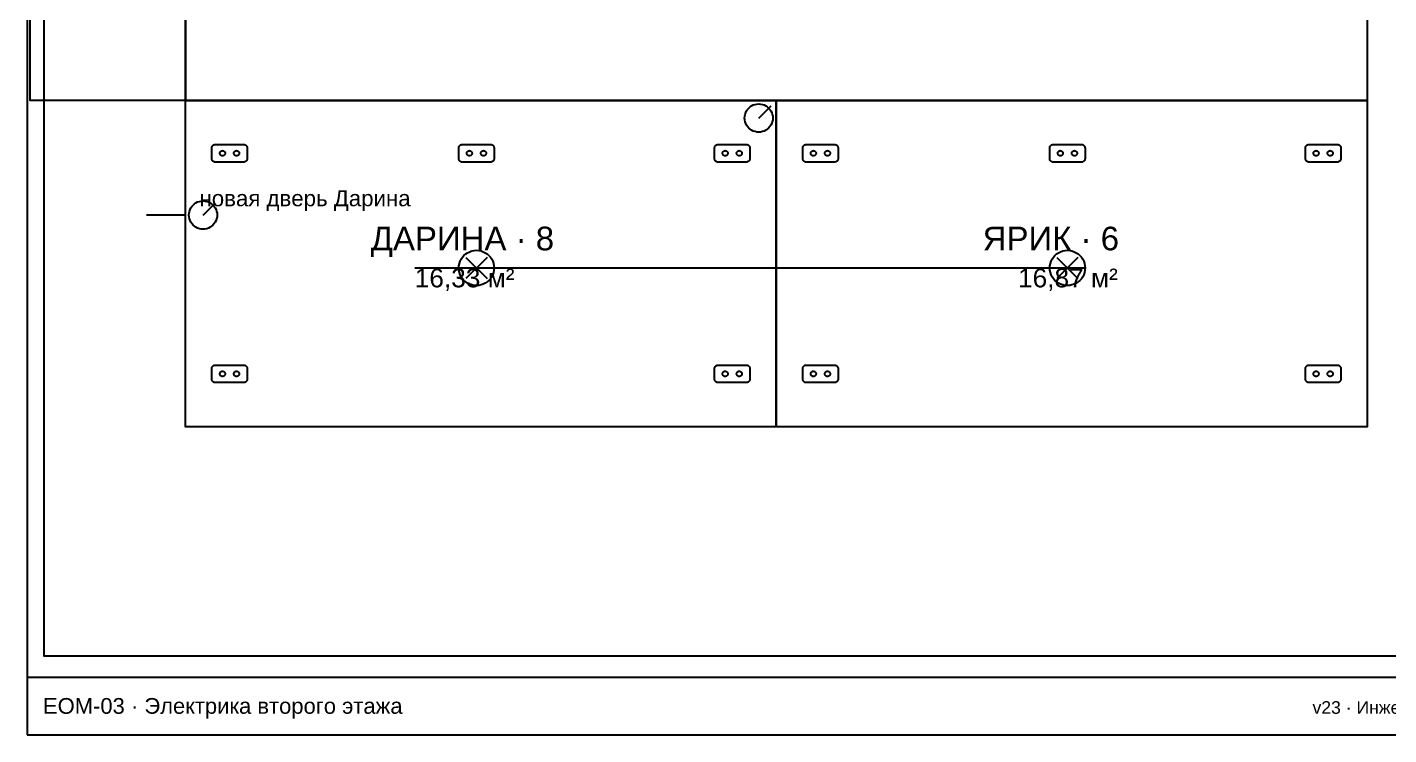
# Paper-space layout 'EOM-03' of a CAD drawing. Header units: millimetres. Extents: x 5 to 415, y 5 to 292.
# Drawn here: x 5 to 264.5, y 5 to 139.9 of the extents above; entities that cross this region are included whole.
import ezdxf

# ---------------------------------------------------------------- set-up
doc = ezdxf.new("R2010")
doc.units = ezdxf.units.MM
for name, color, linetype in [('A-DIMS', 1, 'Continuous'), ('A-FRAME', 7, 'Continuous'), ('A-OBJECT', 8, 'Continuous'), ('A-TEXT', 7, 'Continuous'), ('A-WALL', 7, 'Continuous')]:
    doc.layers.add(name, color=color, linetype=linetype)
doc.styles.add('ARIAL', font='arial.ttf')

psp = doc.layouts.new('EOM-03')

# ---------------------------------------------------------------- linework, layer by layer
at = {"layer": 'A-FRAME'}
psp.add_line((5, 16), (415, 16), dxfattribs=at)
psp.add_lwpolyline([(5, 5), (415, 5), (415, 292), (5, 292)], close=True, dxfattribs=at)
at = {"layer": 'A-OBJECT'}
for points in [[(8.25, 289), (411.75, 289), (411.75, 20), (8.25, 20), (8.25, 289)], [(5.56, 238.56), (35.15, 238.56), (35.15, 125.92), (5.56, 125.92), (5.56, 238.56)], [(35.15, 166.27), (260.44, 166.27), (260.44, 125.92), (35.15, 125.92), (35.15, 166.27)], [(35.15, 125.92), (147.79, 125.92), (147.79, 63.71), (35.15, 63.71), (35.15, 125.92)], [(147.12, 122.56), (147.1, 122.21), (147.03, 121.86), (146.92, 121.53), (146.76, 121.21), (146.57, 120.92), (146.33, 120.65), (146.07, 120.42), (145.78, 120.23), (145.46, 120.07), (145.13, 119.96), (144.78, 119.89), (144.43, 119.87), (144.08, 119.89), (143.74, 119.96), (143.4, 120.07), (143.09, 120.23), (142.79, 120.42), (142.53, 120.65), (142.3, 120.92), (142.1, 121.21), (141.95, 121.53), (141.83, 121.86), (141.76, 122.21), (141.74, 122.56), (141.76, 122.91), (141.83, 123.25), (141.95, 123.59), (142.1, 123.9), (142.3, 124.19), (142.53, 124.46), (142.79, 124.69), (143.09, 124.89), (143.4, 125.04), (143.74, 125.15), (144.08, 125.22), (144.43, 125.25), (144.78, 125.22), (145.13, 125.15), (145.46, 125.04), (145.78, 124.89), (146.07, 124.69), (146.33, 124.46), (146.57, 124.19), (146.76, 123.9), (146.92, 123.59), (147.03, 123.25), (147.1, 122.91), (147.12, 122.56), (147.12, 122.56)], [(147.79, 125.92), (260.44, 125.92), (260.44, 63.71), (147.79, 63.71), (147.79, 125.92)], [(40.87, 117.51), (46.25, 117.51), (46.33, 117.51), (46.42, 117.49), (46.5, 117.46), (46.58, 117.42), (46.66, 117.37), (46.72, 117.32), (46.78, 117.25), (46.83, 117.18), (46.87, 117.1), (46.9, 117.01), (46.91, 116.93), (46.92, 116.84), (46.92, 114.82), (46.91, 114.73), (46.9, 114.65), (46.87, 114.57), (46.83, 114.49), (46.78, 114.41), (46.72, 114.35), (46.66, 114.29), (46.58, 114.24), (46.5, 114.2), (46.42, 114.17), (46.33, 114.16), (46.25, 114.15), (40.87, 114.15), (40.78, 114.16), (40.69, 114.17), (40.61, 114.2), (40.53, 114.24), (40.46, 114.29), (40.39, 114.35), (40.33, 114.41), (40.28, 114.49), (40.24, 114.57), (40.22, 114.65), (40.2, 114.73), (40.19, 114.82), (40.19, 116.84), (40.2, 116.93), (40.22, 117.01), (40.24, 117.1), (40.28, 117.18), (40.33, 117.25), (40.39, 117.32), (40.46, 117.37), (40.53, 117.42), (40.61, 117.46), (40.69, 117.49), (40.78, 117.51), (40.87, 117.51), (40.87, 117.51)], [(87.94, 117.51), (93.32, 117.51), (93.41, 117.51), (93.5, 117.49), (93.58, 117.46), (93.66, 117.42), (93.73, 117.37), (93.8, 117.32), (93.85, 117.25), (93.9, 117.18), (93.94, 117.1), (93.97, 117.01), (93.99, 116.93), (93.99, 116.84), (93.99, 114.82), (93.99, 114.73), (93.97, 114.65), (93.94, 114.57), (93.9, 114.49), (93.85, 114.41), (93.8, 114.35), (93.73, 114.29), (93.66, 114.24), (93.58, 114.2), (93.5, 114.17), (93.41, 114.16), (93.32, 114.15), (87.94, 114.15), (87.85, 114.16), (87.77, 114.17), (87.68, 114.2), (87.61, 114.24), (87.53, 114.29), (87.47, 114.35), (87.41, 114.41), (87.36, 114.49), (87.32, 114.57), (87.29, 114.65), (87.27, 114.73), (87.27, 114.82), (87.27, 116.84), (87.27, 116.93), (87.29, 117.01), (87.32, 117.1), (87.36, 117.18), (87.41, 117.25), (87.47, 117.32), (87.53, 117.37), (87.61, 117.42), (87.68, 117.46), (87.77, 117.49), (87.85, 117.51), (87.94, 117.51), (87.94, 117.51)], [(136.7, 117.51), (142.08, 117.51), (142.17, 117.51), (142.25, 117.49), (142.33, 117.46), (142.41, 117.42), (142.49, 117.37), (142.55, 117.32), (142.61, 117.25), (142.66, 117.18), (142.7, 117.1), (142.73, 117.01), (142.74, 116.93), (142.75, 116.84), (142.75, 114.82), (142.74, 114.73), (142.73, 114.65), (142.7, 114.57), (142.66, 114.49), (142.61, 114.41), (142.55, 114.35), (142.49, 114.29), (142.41, 114.24), (142.33, 114.2), (142.25, 114.17), (142.17, 114.16), (142.08, 114.15), (136.7, 114.15), (136.61, 114.16), (136.52, 114.17), (136.44, 114.2), (136.36, 114.24), (136.29, 114.29), (136.22, 114.35), (136.16, 114.41), (136.12, 114.49), (136.08, 114.57), (136.05, 114.65), (136.03, 114.73), (136.03, 114.82), (136.03, 116.84), (136.03, 116.93), (136.05, 117.01), (136.08, 117.1), (136.12, 117.18), (136.16, 117.25), (136.22, 117.32), (136.29, 117.37), (136.36, 117.42), (136.44, 117.46), (136.52, 117.49), (136.61, 117.51), (136.7, 117.51), (136.7, 117.51)], [(153.51, 117.51), (158.89, 117.51), (158.98, 117.51), (159.06, 117.49), (159.15, 117.46), (159.23, 117.42), (159.3, 117.37), (159.37, 117.32), (159.42, 117.25), (159.47, 117.18), (159.51, 117.1), (159.54, 117.01), (159.56, 116.93), (159.56, 116.84), (159.56, 114.82), (159.56, 114.73), (159.54, 114.65), (159.51, 114.57), (159.47, 114.49), (159.42, 114.41), (159.37, 114.35), (159.3, 114.29), (159.23, 114.24), (159.15, 114.2), (159.06, 114.17), (158.98, 114.16), (158.89, 114.15), (153.51, 114.15), (153.42, 114.16), (153.34, 114.17), (153.25, 114.2), (153.17, 114.24), (153.1, 114.29), (153.03, 114.35), (152.98, 114.41), (152.93, 114.49), (152.89, 114.57), (152.86, 114.65), (152.84, 114.73), (152.84, 114.82), (152.84, 116.84), (152.84, 116.93), (152.86, 117.01), (152.89, 117.1), (152.93, 117.18), (152.98, 117.25), (153.03, 117.32), (153.1, 117.37), (153.17, 117.42), (153.25, 117.46), (153.34, 117.49), (153.42, 117.51), (153.51, 117.51), (153.51, 117.51)], [(200.59, 117.51), (205.97, 117.51), (206.05, 117.51), (206.14, 117.49), (206.22, 117.46), (206.3, 117.42), (206.37, 117.37), (206.44, 117.32), (206.5, 117.25), (206.55, 117.18), (206.59, 117.1), (206.61, 117.01), (206.63, 116.93), (206.64, 116.84), (206.64, 114.82), (206.63, 114.73), (206.61, 114.65), (206.59, 114.57), (206.55, 114.49), (206.5, 114.41), (206.44, 114.35), (206.37, 114.29), (206.3, 114.24), (206.22, 114.2), (206.14, 114.17), (206.05, 114.16), (205.97, 114.15), (200.59, 114.15), (200.5, 114.16), (200.41, 114.17), (200.33, 114.2), (200.25, 114.24), (200.18, 114.29), (200.11, 114.35), (200.05, 114.41), (200, 114.49), (199.96, 114.57), (199.94, 114.65), (199.92, 114.73), (199.91, 114.82), (199.91, 116.84), (199.92, 116.93), (199.94, 117.01), (199.96, 117.1), (200, 117.18), (200.05, 117.25), (200.11, 117.32), (200.18, 117.37), (200.25, 117.42), (200.33, 117.46), (200.41, 117.49), (200.5, 117.51), (200.59, 117.51), (200.59, 117.51)], [(249.34, 117.51), (254.72, 117.51), (254.81, 117.51), (254.9, 117.49), (254.98, 117.46), (255.06, 117.42), (255.13, 117.37), (255.2, 117.32), (255.25, 117.25), (255.3, 117.18), (255.34, 117.1), (255.37, 117.01), (255.39, 116.93), (255.39, 116.84), (255.39, 114.82), (255.39, 114.73), (255.37, 114.65), (255.34, 114.57), (255.3, 114.49), (255.25, 114.41), (255.2, 114.35), (255.13, 114.29), (255.06, 114.24), (254.98, 114.2), (254.9, 114.17), (254.81, 114.16), (254.72, 114.15), (249.34, 114.15), (249.25, 114.16), (249.17, 114.17), (249.08, 114.2), (249, 114.24), (248.93, 114.29), (248.87, 114.35), (248.81, 114.41), (248.76, 114.49), (248.72, 114.57), (248.69, 114.65), (248.67, 114.73), (248.67, 114.82), (248.67, 116.84), (248.67, 116.93), (248.69, 117.01), (248.72, 117.1), (248.76, 117.18), (248.81, 117.25), (248.87, 117.32), (248.93, 117.37), (249, 117.42), (249.08, 117.46), (249.17, 117.49), (249.25, 117.51), (249.34, 117.51), (249.34, 117.51)], [(42.72, 115.83), (42.71, 115.77), (42.7, 115.7), (42.68, 115.64), (42.65, 115.58), (42.61, 115.52), (42.57, 115.47), (42.52, 115.43), (42.46, 115.39), (42.4, 115.37), (42.34, 115.34), (42.28, 115.33), (42.21, 115.33), (42.15, 115.33), (42.08, 115.34), (42.02, 115.37), (41.96, 115.39), (41.9, 115.43), (41.85, 115.47), (41.81, 115.52), (41.77, 115.58), (41.75, 115.64), (41.72, 115.7), (41.71, 115.77), (41.71, 115.83), (41.71, 115.9), (41.72, 115.96), (41.75, 116.02), (41.77, 116.08), (41.81, 116.14), (41.85, 116.19), (41.9, 116.23), (41.96, 116.27), (42.02, 116.3), (42.08, 116.32), (42.15, 116.33), (42.21, 116.34), (42.28, 116.33), (42.34, 116.32), (42.4, 116.3), (42.46, 116.27), (42.52, 116.23), (42.57, 116.19), (42.61, 116.14), (42.65, 116.08), (42.68, 116.02), (42.7, 115.96), (42.71, 115.9), (42.72, 115.83), (42.72, 115.83)], [(45.41, 115.83), (45.4, 115.77), (45.39, 115.7), (45.37, 115.64), (45.34, 115.58), (45.3, 115.52), (45.26, 115.47), (45.21, 115.43), (45.15, 115.39), (45.09, 115.37), (45.03, 115.34), (44.97, 115.33), (44.9, 115.33), (44.84, 115.33), (44.77, 115.34), (44.71, 115.37), (44.65, 115.39), (44.59, 115.43), (44.54, 115.47), (44.5, 115.52), (44.46, 115.58), (44.44, 115.64), (44.41, 115.7), (44.4, 115.77), (44.4, 115.83), (44.4, 115.9), (44.41, 115.96), (44.44, 116.02), (44.46, 116.08), (44.5, 116.14), (44.54, 116.19), (44.59, 116.23), (44.65, 116.27), (44.71, 116.3), (44.77, 116.32), (44.84, 116.33), (44.9, 116.34), (44.97, 116.33), (45.03, 116.32), (45.09, 116.3), (45.15, 116.27), (45.21, 116.23), (45.26, 116.19), (45.3, 116.14), (45.34, 116.08), (45.37, 116.02), (45.39, 115.96), (45.4, 115.9), (45.41, 115.83), (45.41, 115.83)], [(89.79, 115.83), (89.79, 115.77), (89.77, 115.7), (89.75, 115.64), (89.72, 115.58), (89.69, 115.52), (89.64, 115.47), (89.59, 115.43), (89.54, 115.39), (89.48, 115.37), (89.42, 115.34), (89.35, 115.33), (89.29, 115.33), (89.22, 115.33), (89.16, 115.34), (89.09, 115.37), (89.03, 115.39), (88.98, 115.43), (88.93, 115.47), (88.89, 115.52), (88.85, 115.58), (88.82, 115.64), (88.8, 115.7), (88.79, 115.77), (88.78, 115.83), (88.79, 115.9), (88.8, 115.96), (88.82, 116.02), (88.85, 116.08), (88.89, 116.14), (88.93, 116.19), (88.98, 116.23), (89.03, 116.27), (89.09, 116.3), (89.16, 116.32), (89.22, 116.33), (89.29, 116.34), (89.35, 116.33), (89.42, 116.32), (89.48, 116.3), (89.54, 116.27), (89.59, 116.23), (89.64, 116.19), (89.69, 116.14), (89.72, 116.08), (89.75, 116.02), (89.77, 115.96), (89.79, 115.9), (89.79, 115.83), (89.79, 115.83)], [(92.48, 115.83), (92.48, 115.77), (92.46, 115.7), (92.44, 115.64), (92.41, 115.58), (92.38, 115.52), (92.33, 115.47), (92.28, 115.43), (92.23, 115.39), (92.17, 115.37), (92.11, 115.34), (92.04, 115.33), (91.98, 115.33), (91.91, 115.33), (91.85, 115.34), (91.78, 115.37), (91.72, 115.39), (91.67, 115.43), (91.62, 115.47), (91.58, 115.52), (91.54, 115.58), (91.51, 115.64), (91.49, 115.7), (91.48, 115.77), (91.47, 115.83), (91.48, 115.9), (91.49, 115.96), (91.51, 116.02), (91.54, 116.08), (91.58, 116.14), (91.62, 116.19), (91.67, 116.23), (91.72, 116.27), (91.78, 116.3), (91.85, 116.32), (91.91, 116.33), (91.98, 116.34), (92.04, 116.33), (92.11, 116.32), (92.17, 116.3), (92.23, 116.27), (92.28, 116.23), (92.33, 116.19), (92.38, 116.14), (92.41, 116.08), (92.44, 116.02), (92.46, 115.96), (92.48, 115.9), (92.48, 115.83), (92.48, 115.83)], [(138.55, 115.83), (138.54, 115.77), (138.53, 115.7), (138.51, 115.64), (138.48, 115.58), (138.44, 115.52), (138.4, 115.47), (138.35, 115.43), (138.29, 115.39), (138.24, 115.37), (138.17, 115.34), (138.11, 115.33), (138.04, 115.33), (137.98, 115.33), (137.91, 115.34), (137.85, 115.37), (137.79, 115.39), (137.74, 115.43), (137.69, 115.47), (137.64, 115.52), (137.61, 115.58), (137.58, 115.64), (137.56, 115.7), (137.54, 115.77), (137.54, 115.83), (137.54, 115.9), (137.56, 115.96), (137.58, 116.02), (137.61, 116.08), (137.64, 116.14), (137.69, 116.19), (137.74, 116.23), (137.79, 116.27), (137.85, 116.3), (137.91, 116.32), (137.98, 116.33), (138.04, 116.34), (138.11, 116.33), (138.17, 116.32), (138.24, 116.3), (138.29, 116.27), (138.35, 116.23), (138.4, 116.19), (138.44, 116.14), (138.48, 116.08), (138.51, 116.02), (138.53, 115.96), (138.54, 115.9), (138.55, 115.83), (138.55, 115.83)], [(141.24, 115.83), (141.23, 115.77), (141.22, 115.7), (141.2, 115.64), (141.17, 115.58), (141.13, 115.52), (141.09, 115.47), (141.04, 115.43), (140.98, 115.39), (140.93, 115.37), (140.86, 115.34), (140.8, 115.33), (140.73, 115.33), (140.67, 115.33), (140.6, 115.34), (140.54, 115.37), (140.48, 115.39), (140.43, 115.43), (140.38, 115.47), (140.33, 115.52), (140.3, 115.58), (140.27, 115.64), (140.25, 115.7), (140.23, 115.77), (140.23, 115.83), (140.23, 115.9), (140.25, 115.96), (140.27, 116.02), (140.3, 116.08), (140.33, 116.14), (140.38, 116.19), (140.43, 116.23), (140.48, 116.27), (140.54, 116.3), (140.6, 116.32), (140.67, 116.33), (140.73, 116.34), (140.8, 116.33), (140.86, 116.32), (140.93, 116.3), (140.98, 116.27), (141.04, 116.23), (141.09, 116.19), (141.13, 116.14), (141.17, 116.08), (141.2, 116.02), (141.22, 115.96), (141.23, 115.9), (141.24, 115.83), (141.24, 115.83)], [(155.36, 115.83), (155.36, 115.77), (155.34, 115.7), (155.32, 115.64), (155.29, 115.58), (155.26, 115.52), (155.21, 115.47), (155.16, 115.43), (155.11, 115.39), (155.05, 115.37), (154.99, 115.34), (154.92, 115.33), (154.85, 115.33), (154.79, 115.33), (154.72, 115.34), (154.66, 115.37), (154.6, 115.39), (154.55, 115.43), (154.5, 115.47), (154.45, 115.52), (154.42, 115.58), (154.39, 115.64), (154.37, 115.7), (154.35, 115.77), (154.35, 115.83), (154.35, 115.9), (154.37, 115.96), (154.39, 116.02), (154.42, 116.08), (154.45, 116.14), (154.5, 116.19), (154.55, 116.23), (154.6, 116.27), (154.66, 116.3), (154.72, 116.32), (154.79, 116.33), (154.85, 116.34), (154.92, 116.33), (154.99, 116.32), (155.05, 116.3), (155.11, 116.27), (155.16, 116.23), (155.21, 116.19), (155.26, 116.14), (155.29, 116.08), (155.32, 116.02), (155.34, 115.96), (155.36, 115.9), (155.36, 115.83), (155.36, 115.83)], [(158.05, 115.83), (158.05, 115.77), (158.03, 115.7), (158.01, 115.64), (157.98, 115.58), (157.95, 115.52), (157.9, 115.47), (157.85, 115.43), (157.8, 115.39), (157.74, 115.37), (157.68, 115.34), (157.61, 115.33), (157.54, 115.33), (157.48, 115.33), (157.41, 115.34), (157.35, 115.37), (157.29, 115.39), (157.24, 115.43), (157.19, 115.47), (157.14, 115.52), (157.11, 115.58), (157.08, 115.64), (157.06, 115.7), (157.04, 115.77), (157.04, 115.83), (157.04, 115.9), (157.06, 115.96), (157.08, 116.02), (157.11, 116.08), (157.14, 116.14), (157.19, 116.19), (157.24, 116.23), (157.29, 116.27), (157.35, 116.3), (157.41, 116.32), (157.48, 116.33), (157.54, 116.34), (157.61, 116.33), (157.68, 116.32), (157.74, 116.3), (157.8, 116.27), (157.85, 116.23), (157.9, 116.19), (157.95, 116.14), (157.98, 116.08), (158.01, 116.02), (158.03, 115.96), (158.05, 115.9), (158.05, 115.83), (158.05, 115.83)], [(202.43, 115.83), (202.43, 115.77), (202.42, 115.7), (202.4, 115.64), (202.37, 115.58), (202.33, 115.52), (202.29, 115.47), (202.24, 115.43), (202.18, 115.39), (202.12, 115.37), (202.06, 115.34), (202, 115.33), (201.93, 115.33), (201.86, 115.33), (201.8, 115.34), (201.74, 115.37), (201.68, 115.39), (201.62, 115.43), (201.57, 115.47), (201.53, 115.52), (201.49, 115.58), (201.46, 115.64), (201.44, 115.7), (201.43, 115.77), (201.43, 115.83), (201.43, 115.9), (201.44, 115.96), (201.46, 116.02), (201.49, 116.08), (201.53, 116.14), (201.57, 116.19), (201.62, 116.23), (201.68, 116.27), (201.74, 116.3), (201.8, 116.32), (201.86, 116.33), (201.93, 116.34), (202, 116.33), (202.06, 116.32), (202.12, 116.3), (202.18, 116.27), (202.24, 116.23), (202.29, 116.19), (202.33, 116.14), (202.37, 116.08), (202.4, 116.02), (202.42, 115.96), (202.43, 115.9), (202.43, 115.83), (202.43, 115.83)], [(205.12, 115.83), (205.12, 115.77), (205.11, 115.7), (205.09, 115.64), (205.06, 115.58), (205.02, 115.52), (204.98, 115.47), (204.93, 115.43), (204.87, 115.39), (204.81, 115.37), (204.75, 115.34), (204.69, 115.33), (204.62, 115.33), (204.55, 115.33), (204.49, 115.34), (204.43, 115.37), (204.37, 115.39), (204.31, 115.43), (204.26, 115.47), (204.22, 115.52), (204.18, 115.58), (204.15, 115.64), (204.13, 115.7), (204.12, 115.77), (204.12, 115.83), (204.12, 115.9), (204.13, 115.96), (204.15, 116.02), (204.18, 116.08), (204.22, 116.14), (204.26, 116.19), (204.31, 116.23), (204.37, 116.27), (204.43, 116.3), (204.49, 116.32), (204.55, 116.33), (204.62, 116.34), (204.69, 116.33), (204.75, 116.32), (204.81, 116.3), (204.87, 116.27), (204.93, 116.23), (204.98, 116.19), (205.02, 116.14), (205.06, 116.08), (205.09, 116.02), (205.11, 115.96), (205.12, 115.9), (205.12, 115.83), (205.12, 115.83)], [(251.19, 115.83), (251.19, 115.77), (251.17, 115.7), (251.15, 115.64), (251.12, 115.58), (251.09, 115.52), (251.04, 115.47), (250.99, 115.43), (250.94, 115.39), (250.88, 115.37), (250.82, 115.34), (250.75, 115.33), (250.69, 115.33), (250.62, 115.33), (250.56, 115.34), (250.49, 115.37), (250.43, 115.39), (250.38, 115.43), (250.33, 115.47), (250.29, 115.52), (250.25, 115.58), (250.22, 115.64), (250.2, 115.7), (250.19, 115.77), (250.18, 115.83), (250.19, 115.9), (250.2, 115.96), (250.22, 116.02), (250.25, 116.08), (250.29, 116.14), (250.33, 116.19), (250.38, 116.23), (250.43, 116.27), (250.49, 116.3), (250.56, 116.32), (250.62, 116.33), (250.69, 116.34), (250.75, 116.33), (250.82, 116.32), (250.88, 116.3), (250.94, 116.27), (250.99, 116.23), (251.04, 116.19), (251.09, 116.14), (251.12, 116.08), (251.15, 116.02), (251.17, 115.96), (251.19, 115.9), (251.19, 115.83), (251.19, 115.83)], [(253.88, 115.83), (253.88, 115.77), (253.86, 115.7), (253.84, 115.64), (253.81, 115.58), (253.78, 115.52), (253.73, 115.47), (253.68, 115.43), (253.63, 115.39), (253.57, 115.37), (253.51, 115.34), (253.44, 115.33), (253.38, 115.33), (253.31, 115.33), (253.25, 115.34), (253.18, 115.37), (253.12, 115.39), (253.07, 115.43), (253.02, 115.47), (252.98, 115.52), (252.94, 115.58), (252.91, 115.64), (252.89, 115.7), (252.88, 115.77), (252.87, 115.83), (252.88, 115.9), (252.89, 115.96), (252.91, 116.02), (252.94, 116.08), (252.98, 116.14), (253.02, 116.19), (253.07, 116.23), (253.12, 116.27), (253.18, 116.3), (253.25, 116.32), (253.31, 116.33), (253.38, 116.34), (253.44, 116.33), (253.51, 116.32), (253.57, 116.3), (253.63, 116.27), (253.68, 116.23), (253.73, 116.19), (253.78, 116.14), (253.81, 116.08), (253.84, 116.02), (253.86, 115.96), (253.88, 115.9), (253.88, 115.83), (253.88, 115.83)], [(41.2, 104.06), (41.18, 103.71), (41.11, 103.37), (41, 103.03), (40.84, 102.72), (40.65, 102.42), (40.41, 102.16), (40.15, 101.93), (39.86, 101.73), (39.54, 101.58), (39.21, 101.46), (38.86, 101.4), (38.51, 101.37), (38.16, 101.4), (37.82, 101.46), (37.48, 101.58), (37.17, 101.73), (36.87, 101.93), (36.61, 102.16), (36.38, 102.42), (36.18, 102.72), (36.03, 103.03), (35.91, 103.37), (35.85, 103.71), (35.82, 104.06), (35.85, 104.41), (35.91, 104.76), (36.03, 105.09), (36.18, 105.41), (36.38, 105.7), (36.61, 105.96), (36.87, 106.2), (37.17, 106.39), (37.48, 106.55), (37.82, 106.66), (38.16, 106.73), (38.51, 106.75), (38.86, 106.73), (39.21, 106.66), (39.54, 106.55), (39.86, 106.39), (40.15, 106.2), (40.41, 105.96), (40.65, 105.7), (40.84, 105.41), (41, 105.09), (41.11, 104.76), (41.18, 104.41), (41.2, 104.06), (41.2, 104.06)], [(93.99, 93.97), (93.96, 93.54), (93.88, 93.1), (93.74, 92.69), (93.54, 92.29), (93.3, 91.93), (93.01, 91.6), (92.68, 91.31), (92.31, 91.06), (91.92, 90.87), (91.5, 90.73), (91.07, 90.64), (90.63, 90.61), (90.19, 90.64), (89.76, 90.73), (89.34, 90.87), (88.95, 91.06), (88.58, 91.31), (88.25, 91.6), (87.96, 91.93), (87.72, 92.29), (87.52, 92.69), (87.38, 93.1), (87.3, 93.54), (87.27, 93.97), (87.3, 94.41), (87.38, 94.85), (87.52, 95.26), (87.72, 95.66), (87.96, 96.02), (88.25, 96.35), (88.58, 96.64), (88.95, 96.89), (89.34, 97.08), (89.76, 97.22), (90.19, 97.31), (90.63, 97.34), (91.07, 97.31), (91.5, 97.22), (91.92, 97.08), (92.31, 96.89), (92.68, 96.64), (93.01, 96.35), (93.3, 96.02), (93.54, 95.66), (93.74, 95.26), (93.88, 94.85), (93.96, 94.41), (93.99, 93.97), (93.99, 93.97)], [(206.64, 93.97), (206.61, 93.54), (206.52, 93.1), (206.38, 92.69), (206.19, 92.29), (205.94, 91.93), (205.65, 91.6), (205.32, 91.31), (204.96, 91.06), (204.56, 90.87), (204.15, 90.73), (203.71, 90.64), (203.28, 90.61), (202.84, 90.64), (202.4, 90.73), (201.99, 90.87), (201.59, 91.06), (201.23, 91.31), (200.9, 91.6), (200.61, 91.93), (200.36, 92.29), (200.17, 92.69), (200.03, 93.1), (199.94, 93.54), (199.91, 93.97), (199.94, 94.41), (200.03, 94.85), (200.17, 95.26), (200.36, 95.66), (200.61, 96.02), (200.9, 96.35), (201.23, 96.64), (201.59, 96.89), (201.99, 97.08), (202.4, 97.22), (202.84, 97.31), (203.28, 97.34), (203.71, 97.31), (204.15, 97.22), (204.56, 97.08), (204.96, 96.89), (205.32, 96.64), (205.65, 96.35), (205.94, 96.02), (206.19, 95.66), (206.38, 95.26), (206.52, 94.85), (206.61, 94.41), (206.64, 93.97), (206.64, 93.97)], [(40.87, 75.48), (46.25, 75.48), (46.33, 75.48), (46.42, 75.46), (46.5, 75.43), (46.58, 75.39), (46.66, 75.34), (46.72, 75.28), (46.78, 75.22), (46.83, 75.14), (46.87, 75.07), (46.9, 74.98), (46.91, 74.9), (46.92, 74.81), (46.92, 72.79), (46.91, 72.7), (46.9, 72.62), (46.87, 72.53), (46.83, 72.45), (46.78, 72.38), (46.72, 72.32), (46.66, 72.26), (46.58, 72.21), (46.5, 72.17), (46.42, 72.14), (46.33, 72.12), (46.25, 72.12), (40.87, 72.12), (40.78, 72.12), (40.69, 72.14), (40.61, 72.17), (40.53, 72.21), (40.46, 72.26), (40.39, 72.32), (40.33, 72.38), (40.28, 72.45), (40.24, 72.53), (40.22, 72.62), (40.2, 72.7), (40.19, 72.79), (40.19, 74.81), (40.2, 74.9), (40.22, 74.98), (40.24, 75.07), (40.28, 75.14), (40.33, 75.22), (40.39, 75.28), (40.46, 75.34), (40.53, 75.39), (40.61, 75.43), (40.69, 75.46), (40.78, 75.48), (40.87, 75.48), (40.87, 75.48)], [(136.7, 75.48), (142.08, 75.48), (142.17, 75.48), (142.25, 75.46), (142.33, 75.43), (142.41, 75.39), (142.49, 75.34), (142.55, 75.28), (142.61, 75.22), (142.66, 75.14), (142.7, 75.07), (142.73, 74.98), (142.74, 74.9), (142.75, 74.81), (142.75, 72.79), (142.74, 72.7), (142.73, 72.62), (142.7, 72.53), (142.66, 72.45), (142.61, 72.38), (142.55, 72.32), (142.49, 72.26), (142.41, 72.21), (142.33, 72.17), (142.25, 72.14), (142.17, 72.12), (142.08, 72.12), (136.7, 72.12), (136.61, 72.12), (136.52, 72.14), (136.44, 72.17), (136.36, 72.21), (136.29, 72.26), (136.22, 72.32), (136.16, 72.38), (136.12, 72.45), (136.08, 72.53), (136.05, 72.62), (136.03, 72.7), (136.03, 72.79), (136.03, 74.81), (136.03, 74.9), (136.05, 74.98), (136.08, 75.07), (136.12, 75.14), (136.16, 75.22), (136.22, 75.28), (136.29, 75.34), (136.36, 75.39), (136.44, 75.43), (136.52, 75.46), (136.61, 75.48), (136.7, 75.48), (136.7, 75.48)], [(153.51, 75.48), (158.89, 75.48), (158.98, 75.48), (159.06, 75.46), (159.15, 75.43), (159.23, 75.39), (159.3, 75.34), (159.37, 75.28), (159.42, 75.22), (159.47, 75.14), (159.51, 75.07), (159.54, 74.98), (159.56, 74.9), (159.56, 74.81), (159.56, 72.79), (159.56, 72.7), (159.54, 72.62), (159.51, 72.53), (159.47, 72.45), (159.42, 72.38), (159.37, 72.32), (159.3, 72.26), (159.23, 72.21), (159.15, 72.17), (159.06, 72.14), (158.98, 72.12), (158.89, 72.12), (153.51, 72.12), (153.42, 72.12), (153.34, 72.14), (153.25, 72.17), (153.17, 72.21), (153.1, 72.26), (153.03, 72.32), (152.98, 72.38), (152.93, 72.45), (152.89, 72.53), (152.86, 72.62), (152.84, 72.7), (152.84, 72.79), (152.84, 74.81), (152.84, 74.9), (152.86, 74.98), (152.89, 75.07), (152.93, 75.14), (152.98, 75.22), (153.03, 75.28), (153.1, 75.34), (153.17, 75.39), (153.25, 75.43), (153.34, 75.46), (153.42, 75.48), (153.51, 75.48), (153.51, 75.48)], [(249.34, 75.48), (254.72, 75.48), (254.81, 75.48), (254.9, 75.46), (254.98, 75.43), (255.06, 75.39), (255.13, 75.34), (255.2, 75.28), (255.25, 75.22), (255.3, 75.14), (255.34, 75.07), (255.37, 74.98), (255.39, 74.9), (255.39, 74.81), (255.39, 72.79), (255.39, 72.7), (255.37, 72.62), (255.34, 72.53), (255.3, 72.45), (255.25, 72.38), (255.2, 72.32), (255.13, 72.26), (255.06, 72.21), (254.98, 72.17), (254.9, 72.14), (254.81, 72.12), (254.72, 72.12), (249.34, 72.12), (249.25, 72.12), (249.17, 72.14), (249.08, 72.17), (249, 72.21), (248.93, 72.26), (248.87, 72.32), (248.81, 72.38), (248.76, 72.45), (248.72, 72.53), (248.69, 72.62), (248.67, 72.7), (248.67, 72.79), (248.67, 74.81), (248.67, 74.9), (248.69, 74.98), (248.72, 75.07), (248.76, 75.14), (248.81, 75.22), (248.87, 75.28), (248.93, 75.34), (249, 75.39), (249.08, 75.43), (249.17, 75.46), (249.25, 75.48), (249.34, 75.48), (249.34, 75.48)], [(42.72, 73.8), (42.71, 73.73), (42.7, 73.67), (42.68, 73.61), (42.65, 73.55), (42.61, 73.49), (42.57, 73.44), (42.52, 73.4), (42.46, 73.36), (42.4, 73.33), (42.34, 73.31), (42.28, 73.3), (42.21, 73.3), (42.15, 73.3), (42.08, 73.31), (42.02, 73.33), (41.96, 73.36), (41.9, 73.4), (41.85, 73.44), (41.81, 73.49), (41.77, 73.55), (41.75, 73.61), (41.72, 73.67), (41.71, 73.73), (41.71, 73.8), (41.71, 73.87), (41.72, 73.93), (41.75, 73.99), (41.77, 74.05), (41.81, 74.11), (41.85, 74.16), (41.9, 74.2), (41.96, 74.24), (42.02, 74.27), (42.08, 74.29), (42.15, 74.3), (42.21, 74.3), (42.28, 74.3), (42.34, 74.29), (42.4, 74.27), (42.46, 74.24), (42.52, 74.2), (42.57, 74.16), (42.61, 74.11), (42.65, 74.05), (42.68, 73.99), (42.7, 73.93), (42.71, 73.87), (42.72, 73.8), (42.72, 73.8)], [(45.41, 73.8), (45.4, 73.73), (45.39, 73.67), (45.37, 73.61), (45.34, 73.55), (45.3, 73.49), (45.26, 73.44), (45.21, 73.4), (45.15, 73.36), (45.09, 73.33), (45.03, 73.31), (44.97, 73.3), (44.9, 73.3), (44.84, 73.3), (44.77, 73.31), (44.71, 73.33), (44.65, 73.36), (44.59, 73.4), (44.54, 73.44), (44.5, 73.49), (44.46, 73.55), (44.44, 73.61), (44.41, 73.67), (44.4, 73.73), (44.4, 73.8), (44.4, 73.87), (44.41, 73.93), (44.44, 73.99), (44.46, 74.05), (44.5, 74.11), (44.54, 74.16), (44.59, 74.2), (44.65, 74.24), (44.71, 74.27), (44.77, 74.29), (44.84, 74.3), (44.9, 74.3), (44.97, 74.3), (45.03, 74.29), (45.09, 74.27), (45.15, 74.24), (45.21, 74.2), (45.26, 74.16), (45.3, 74.11), (45.34, 74.05), (45.37, 73.99), (45.39, 73.93), (45.4, 73.87), (45.41, 73.8), (45.41, 73.8)], [(138.55, 73.8), (138.54, 73.73), (138.53, 73.67), (138.51, 73.61), (138.48, 73.55), (138.44, 73.49), (138.4, 73.44), (138.35, 73.4), (138.29, 73.36), (138.24, 73.33), (138.17, 73.31), (138.11, 73.3), (138.04, 73.3), (137.98, 73.3), (137.91, 73.31), (137.85, 73.33), (137.79, 73.36), (137.74, 73.4), (137.69, 73.44), (137.64, 73.49), (137.61, 73.55), (137.58, 73.61), (137.56, 73.67), (137.54, 73.73), (137.54, 73.8), (137.54, 73.87), (137.56, 73.93), (137.58, 73.99), (137.61, 74.05), (137.64, 74.11), (137.69, 74.16), (137.74, 74.2), (137.79, 74.24), (137.85, 74.27), (137.91, 74.29), (137.98, 74.3), (138.04, 74.3), (138.11, 74.3), (138.17, 74.29), (138.24, 74.27), (138.29, 74.24), (138.35, 74.2), (138.4, 74.16), (138.44, 74.11), (138.48, 74.05), (138.51, 73.99), (138.53, 73.93), (138.54, 73.87), (138.55, 73.8), (138.55, 73.8)], [(141.24, 73.8), (141.23, 73.73), (141.22, 73.67), (141.2, 73.61), (141.17, 73.55), (141.13, 73.49), (141.09, 73.44), (141.04, 73.4), (140.98, 73.36), (140.93, 73.33), (140.86, 73.31), (140.8, 73.3), (140.73, 73.3), (140.67, 73.3), (140.6, 73.31), (140.54, 73.33), (140.48, 73.36), (140.43, 73.4), (140.38, 73.44), (140.33, 73.49), (140.3, 73.55), (140.27, 73.61), (140.25, 73.67), (140.23, 73.73), (140.23, 73.8), (140.23, 73.87), (140.25, 73.93), (140.27, 73.99), (140.3, 74.05), (140.33, 74.11), (140.38, 74.16), (140.43, 74.2), (140.48, 74.24), (140.54, 74.27), (140.6, 74.29), (140.67, 74.3), (140.73, 74.3), (140.8, 74.3), (140.86, 74.29), (140.93, 74.27), (140.98, 74.24), (141.04, 74.2), (141.09, 74.16), (141.13, 74.11), (141.17, 74.05), (141.2, 73.99), (141.22, 73.93), (141.23, 73.87), (141.24, 73.8), (141.24, 73.8)], [(155.36, 73.8), (155.36, 73.73), (155.34, 73.67), (155.32, 73.61), (155.29, 73.55), (155.26, 73.49), (155.21, 73.44), (155.16, 73.4), (155.11, 73.36), (155.05, 73.33), (154.99, 73.31), (154.92, 73.3), (154.85, 73.3), (154.79, 73.3), (154.72, 73.31), (154.66, 73.33), (154.6, 73.36), (154.55, 73.4), (154.5, 73.44), (154.45, 73.49), (154.42, 73.55), (154.39, 73.61), (154.37, 73.67), (154.35, 73.73), (154.35, 73.8), (154.35, 73.87), (154.37, 73.93), (154.39, 73.99), (154.42, 74.05), (154.45, 74.11), (154.5, 74.16), (154.55, 74.2), (154.6, 74.24), (154.66, 74.27), (154.72, 74.29), (154.79, 74.3), (154.85, 74.3), (154.92, 74.3), (154.99, 74.29), (155.05, 74.27), (155.11, 74.24), (155.16, 74.2), (155.21, 74.16), (155.26, 74.11), (155.29, 74.05), (155.32, 73.99), (155.34, 73.93), (155.36, 73.87), (155.36, 73.8), (155.36, 73.8)], [(158.05, 73.8), (158.05, 73.73), (158.03, 73.67), (158.01, 73.61), (157.98, 73.55), (157.95, 73.49), (157.9, 73.44), (157.85, 73.4), (157.8, 73.36), (157.74, 73.33), (157.68, 73.31), (157.61, 73.3), (157.54, 73.3), (157.48, 73.3), (157.41, 73.31), (157.35, 73.33), (157.29, 73.36), (157.24, 73.4), (157.19, 73.44), (157.14, 73.49), (157.11, 73.55), (157.08, 73.61), (157.06, 73.67), (157.04, 73.73), (157.04, 73.8), (157.04, 73.87), (157.06, 73.93), (157.08, 73.99), (157.11, 74.05), (157.14, 74.11), (157.19, 74.16), (157.24, 74.2), (157.29, 74.24), (157.35, 74.27), (157.41, 74.29), (157.48, 74.3), (157.54, 74.3), (157.61, 74.3), (157.68, 74.29), (157.74, 74.27), (157.8, 74.24), (157.85, 74.2), (157.9, 74.16), (157.95, 74.11), (157.98, 74.05), (158.01, 73.99), (158.03, 73.93), (158.05, 73.87), (158.05, 73.8), (158.05, 73.8)], [(251.19, 73.8), (251.19, 73.73), (251.17, 73.67), (251.15, 73.61), (251.12, 73.55), (251.09, 73.49), (251.04, 73.44), (250.99, 73.4), (250.94, 73.36), (250.88, 73.33), (250.82, 73.31), (250.75, 73.3), (250.69, 73.3), (250.62, 73.3), (250.56, 73.31), (250.49, 73.33), (250.43, 73.36), (250.38, 73.4), (250.33, 73.44), (250.29, 73.49), (250.25, 73.55), (250.22, 73.61), (250.2, 73.67), (250.19, 73.73), (250.18, 73.8), (250.19, 73.87), (250.2, 73.93), (250.22, 73.99), (250.25, 74.05), (250.29, 74.11), (250.33, 74.16), (250.38, 74.2), (250.43, 74.24), (250.49, 74.27), (250.56, 74.29), (250.62, 74.3), (250.69, 74.3), (250.75, 74.3), (250.82, 74.29), (250.88, 74.27), (250.94, 74.24), (250.99, 74.2), (251.04, 74.16), (251.09, 74.11), (251.12, 74.05), (251.15, 73.99), (251.17, 73.93), (251.19, 73.87), (251.19, 73.8), (251.19, 73.8)], [(253.88, 73.8), (253.88, 73.73), (253.86, 73.67), (253.84, 73.61), (253.81, 73.55), (253.78, 73.49), (253.73, 73.44), (253.68, 73.4), (253.63, 73.36), (253.57, 73.33), (253.51, 73.31), (253.44, 73.3), (253.38, 73.3), (253.31, 73.3), (253.25, 73.31), (253.18, 73.33), (253.12, 73.36), (253.07, 73.4), (253.02, 73.44), (252.98, 73.49), (252.94, 73.55), (252.91, 73.61), (252.89, 73.67), (252.88, 73.73), (252.87, 73.8), (252.88, 73.87), (252.89, 73.93), (252.91, 73.99), (252.94, 74.05), (252.98, 74.11), (253.02, 74.16), (253.07, 74.2), (253.12, 74.24), (253.18, 74.27), (253.25, 74.29), (253.31, 74.3), (253.38, 74.3), (253.44, 74.3), (253.51, 74.29), (253.57, 74.27), (253.63, 74.24), (253.68, 74.2), (253.73, 74.16), (253.78, 74.11), (253.81, 74.05), (253.84, 73.99), (253.86, 73.93), (253.88, 73.87), (253.88, 73.8), (253.88, 73.8)]]:
    psp.add_lwpolyline(points, close=True, dxfattribs=at)
for points in [[(144.43, 122.56), (146.78, 124.91)], [(38.51, 104.06), (40.87, 106.42)], [(35.15, 104.06), (27.75, 104.06)], [(88.61, 95.99), (92.65, 91.96)], [(92.65, 95.99), (88.61, 91.96)], [(201.26, 95.99), (205.29, 91.96)], [(205.29, 95.99), (201.26, 91.96)]]:
    psp.add_lwpolyline(points, dxfattribs=at)
at = {"layer": 'A-WALL'}
psp.add_lwpolyline([(78.86, 93.97), (206.64, 93.97)], dxfattribs=at)

# ---------------------------------------------------------------- texts
at = {"layer": 'A-DIMS', "style": 'ARIAL'}
psp.add_text('v23 · Инженер Михайличенко О. С. · ЭП/координация · ЗАДАНИЕ ЭЛЕКТРИКУ / НЕ МОНТИРОВАТЬ', height=2.4, dxfattribs=at).set_placement((250, 9))
at = {"layer": 'A-TEXT', "style": 'ARIAL'}
for s, height, p in [('новая дверь Дарина', 3.033, (37.84, 105.74)), ('ДАРИНА · 8', 4.5, (70.46, 97.34)), ('ЯРИК · 6', 4.5, (187.13, 97.34)), ('16,33 м²', 3.584, (78.86, 90.28)), ('16,87 м²', 3.584, (193.86, 90.28)), ('EOM-03 · Электрика второго этажа', 3, (8, 9))]:
    psp.add_text(s, height=height, dxfattribs=at).set_placement(p)

doc.saveas('drawing.dxf')
